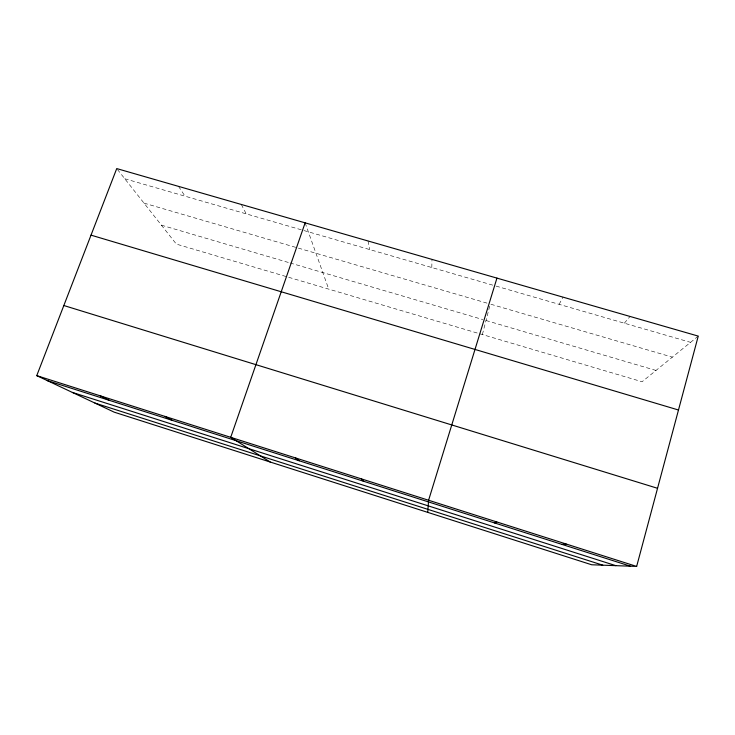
<?xml version="1.0" encoding="UTF-8"?>
<svg xmlns="http://www.w3.org/2000/svg" width="735" height="735" viewBox="0 0 735 735"><rect width="100%" height="100%" fill="white"/><g stroke="black" fill="none" stroke-linecap="round" stroke-linejoin="round"><path stroke-width="0.55" stroke-dasharray="3.67 2.76" d="M431.794 267.522L431.996 259.391M482.38 334.554L490.254 304.069L672.35 357.155M559.142 304.345L562.964 297.124M624.337 323.189L630.051 316.454M698.25 336.106L642.087 381.75L176.354 244.103L116.736 168.572M124.785 178.761L493.883 285.474M496.061 286.099L690.578 342.345M144.023 203.126L486.974 303.114M161.415 225.176L289.011 262.652M290.104 262.965L482.766 319.55M486.01 320.506L656.006 370.44M178.541 186.378L185.018 196.172M241.328 204.468L246.188 213.857M305.135 222.843L328.72 289.131M368.06 240.979L369.586 249.532"/><path stroke-width="1.1" d="M427.752 512.368L428.588 500.259L496.952 278.106M636.648 566.428L698.25 336.106L116.736 168.572L36.75 375.631L114.219 412.17L591.675 564.765L636.648 566.428L36.75 375.631M305.135 222.843L230.716 437.325L270.223 462.03M494.701 522.989L496.768 521.942M562.018 544.414L566.115 544.001M91.021 235.145L678.488 410.011M63.835 305.521L657.549 488.297M47.27 380.592L630.455 566.198M72.352 392.416L615.811 565.656M94.916 403.065L602.755 565.169M100.337 395.853L109.203 400.309M164.98 416.414L172.137 420.337M295.589 457.96L299.2 460.771M361.537 478.926L363.32 481.177"/></g></svg>
